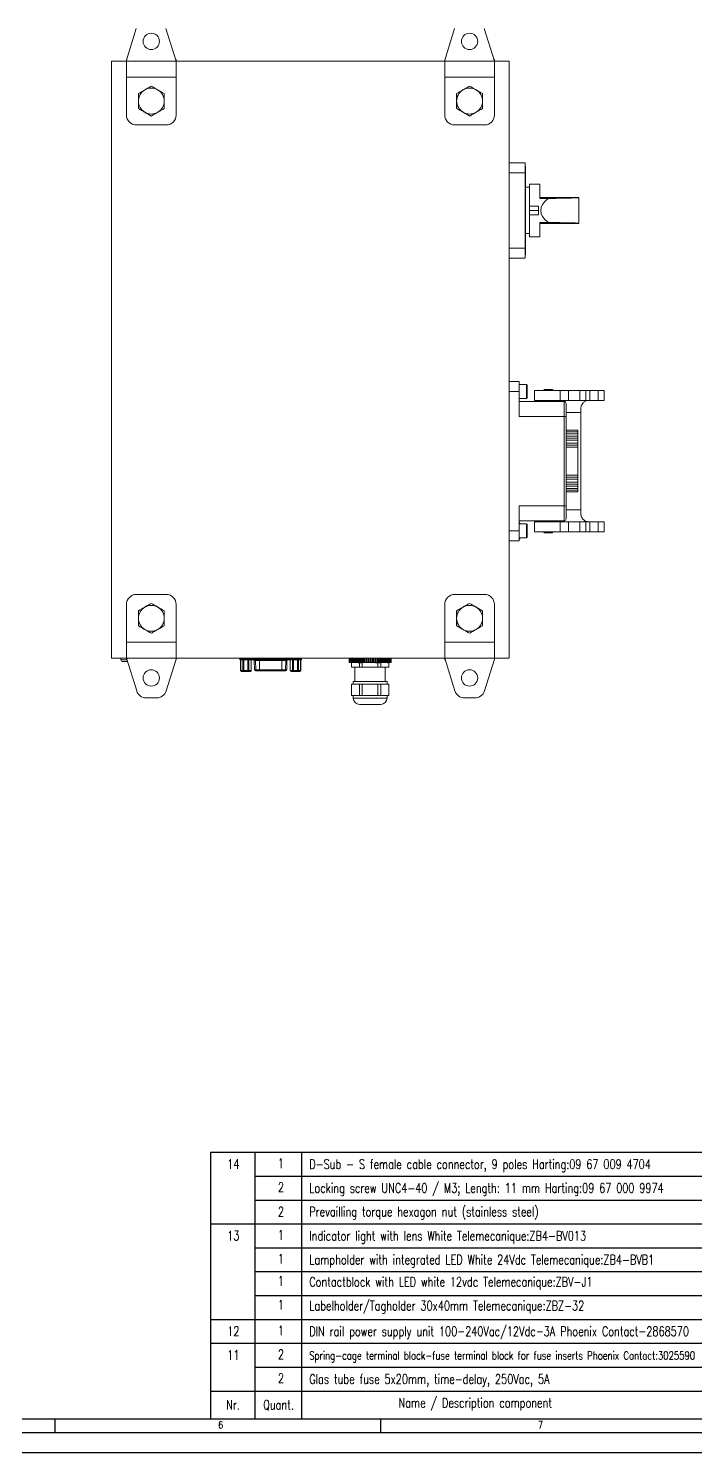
# Model space of a CAD drawing. Extents: x 4137 to 28680, y 2446 to 6814.
# Drawn here: x 6975 to 7310, y 3765 to 4481 of the extents above; entities that cross this region are included whole.
import ezdxf

# ---------------------------------------------------------------- set-up
doc = ezdxf.new("R2010")
doc.units = 0
doc.header["$LTSCALE"] = 0.5
doc.layers.get('0').update_dxf_attribs({"linetype": 'CONTINUOUS'})
doc.layers.add('DIM', color=5, linetype='CONTINUOUS')
doc.styles.get("Standard").update_dxf_attribs({"font": 'simplex.shx'})

msp = doc.modelspace()

# ---------------------------------------------------------------- linework, layer by layer
at = {"color": 7, "linetype": 'Continuous', "lineweight": 15}
for p, q in [((7029.13, 4480.78), (7024.15, 4464.84)), ((7049.15, 4464.29), (7044, 4480.78)), ((7189.13, 4480.78), (7184.15, 4464.84)), ((7209.15, 4464.29), (7204, 4480.78)), ((7016.65, 4164.29), (7016.65, 4464.29)), ((7016.65, 4464.29), (7024.15, 4464.29)), ((7024.15, 4465.12), (7024.24, 4465.12)), ((7024.15, 4464.84), (7024.15, 4465.12)), ((7024.15, 4464.84), (7024.15, 4464.29)), ((7049.15, 4464.29), (7024.15, 4464.29)), ((7024.15, 4456.29), (7024.15, 4464.29)), ((7048.89, 4465.12), (7049.15, 4465.12)), ((7049.15, 4464.29), (7049.15, 4465.12)), ((7049.15, 4464.29), (7184.15, 4464.29)), ((7049.15, 4456.29), (7049.15, 4464.29)), ((7184.15, 4465.12), (7184.24, 4465.12)), ((7184.15, 4464.84), (7184.15, 4465.12)), ((7184.15, 4464.84), (7184.15, 4464.29)), ((7209.15, 4464.29), (7184.15, 4464.29)), ((7184.15, 4456.29), (7184.15, 4464.29)), ((7208.89, 4465.12), (7209.15, 4465.12)), ((7209.15, 4464.29), (7209.15, 4465.12)), ((7209.15, 4464.29), (7216.65, 4464.29)), ((7209.15, 4456.29), (7209.15, 4464.29)), ((7216.65, 4464.29), (7216.65, 4164.29)), ((7049.15, 4456.29), (7024.15, 4456.29)), ((7024.15, 4437.29), (7024.15, 4456.29)), ((7049.15, 4437.29), (7049.15, 4456.29)), ((7209.15, 4456.29), (7184.15, 4456.29)), ((7184.15, 4437.29), (7184.15, 4456.29)), ((7209.15, 4437.29), (7209.15, 4456.29)), ((7044.15, 4432.29), (7029.15, 4432.29)), ((7204.15, 4432.29), (7189.15, 4432.29)), ((7224.65, 4413.29), (7216.65, 4413.29)), ((7224.65, 4413.29), (7224.65, 4408.29)), ((7224.75, 4411.59), (7224.65, 4411.59)), ((7224.75, 4408.09), (7224.75, 4411.59)), ((7216.65, 4408.29), (7224.65, 4408.29)), ((7224.65, 4408.29), (7224.65, 4370.29)), ((7224.75, 4408.09), (7224.75, 4370.49)), ((7232.05, 4402.59), (7226.85, 4402.59)), ((7226.85, 4402.59), (7226.85, 4391.53)), ((7232.05, 4395.26), (7232.05, 4402.59)), ((7226.85, 4400.94), (7224.75, 4400.94)), ((7251.65, 4395.76), (7232.05, 4395.76)), ((7251.65, 4395.61), (7251.65, 4395.76)), ((7251.65, 4395.61), (7251.65, 4382.97)), ((7226.85, 4391.53), (7226.85, 4389.29)), ((7226.85, 4391.53), (7231.35, 4391.53)), ((7226.85, 4389.29), (7226.85, 4387.05)), ((7226.85, 4389.29), (7231.35, 4389.29)), ((7231.35, 4391.53), (7231.35, 4389.29)), ((7231.35, 4389.29), (7231.35, 4387.05)), ((7232.05, 4395.26), (7236.19, 4395.26)), ((7231.35, 4387.05), (7226.85, 4387.05)), ((7226.85, 4387.05), (7226.85, 4375.99)), ((7232.05, 4383.32), (7236.19, 4383.32)), ((7232.05, 4375.99), (7232.05, 4383.32)), ((7232.05, 4382.82), (7251.65, 4382.82)), ((7251.65, 4382.97), (7251.65, 4382.82)), ((7224.75, 4377.64), (7226.85, 4377.64)), ((7226.85, 4375.99), (7232.05, 4375.99)), ((7224.65, 4370.29), (7216.65, 4370.29)), ((7224.65, 4370.29), (7224.65, 4365.29)), ((7224.65, 4366.99), (7224.75, 4366.99)), ((7224.75, 4366.99), (7224.75, 4370.49)), ((7216.65, 4365.29), (7224.65, 4365.29)), ((7216.65, 4303.29), (7221.65, 4303.29)), ((7221.65, 4298.29), (7221.65, 4303.29)), ((7216.65, 4298.29), (7221.65, 4298.29)), ((7225.25, 4301.79), (7221.65, 4301.79)), ((7221.65, 4285.79), (7221.65, 4298.29)), ((7225.65, 4301.39), (7225.65, 4295.19)), ((7229.25, 4298.8), (7229.25, 4293.79)), ((7233.75, 4298.79), (7234.25, 4299.29)), ((7238.25, 4299.29), (7234.25, 4299.29)), ((7238.76, 4298.79), (7238.25, 4299.3)), ((7242.19, 4293.79), (7242.19, 4298.79)), ((7246.38, 4298.79), (7242.19, 4298.79)), ((7246.38, 4293.79), (7246.38, 4298.79)), ((7252.05, 4298.79), (7246.38, 4298.79)), ((7252.05, 4293.79), (7252.05, 4298.79)), ((7255.05, 4293.79), (7255.05, 4298.79)), ((7257.05, 4293.79), (7257.05, 4298.79)), ((7261.25, 4298.79), (7257.05, 4298.79)), ((7261.25, 4293.79), (7261.25, 4298.79)), ((7264.25, 4293.79), (7264.25, 4298.79)), ((7221.65, 4294.79), (7225.25, 4294.79)), ((7244.15, 4293.29), (7221.65, 4293.29)), ((7233.75, 4293.79), (7233.75, 4293.29)), ((7238.75, 4293.29), (7238.75, 4293.84)), ((7246.38, 4293.79), (7242.19, 4293.79)), ((7244.15, 4285.79), (7244.15, 4293.29)), ((7252.05, 4293.79), (7246.38, 4293.79)), ((7252.63, 4289.79), (7252.63, 4287.79)), ((7261.25, 4293.79), (7257.05, 4293.79)), ((7244.15, 4285.79), (7221.65, 4285.79)), ((7244.15, 4240.79), (7244.15, 4285.79)), ((7245.15, 4285.79), (7244.15, 4285.79)), ((7245.15, 4240.79), (7245.15, 4285.79)), ((7252.63, 4238.79), (7252.63, 4287.79)), ((7245.15, 4278.79), (7251.04, 4278.79)), ((7245.15, 4274.79), (7251.04, 4274.79)), ((7251.04, 4277.97), (7251.04, 4278.79)), ((7251.04, 4278.79), (7251.04, 4278.79)), ((7251.04, 4278.79), (7251.05, 4277.82)), ((7251.04, 4275.79), (7251.04, 4276.98)), ((7251.04, 4274.79), (7251.04, 4274.79)), ((7251.04, 4272.29), (7251.04, 4273.79)), ((7251.05, 4274.86), (7251.05, 4266.29)), ((7251.04, 4271.29), (7245.15, 4271.29)), ((7251.04, 4270.32), (7245.15, 4270.32)), ((7251.04, 4271.29), (7251.04, 4271.29)), ((7251.05, 4256.26), (7251.04, 4270.32)), ((7251.05, 4265.29), (7251.05, 4265.29)), ((7251.05, 4264.29), (7251.05, 4262.29)), ((7251.05, 4261.29), (7251.05, 4261.29)), ((7251.05, 4260.29), (7251.05, 4251.72)), ((7245.15, 4256.26), (7251.05, 4256.26)), ((7245.15, 4255.29), (7251.05, 4255.29)), ((7251.05, 4255.29), (7251.05, 4255.29)), ((7251.05, 4252.79), (7251.05, 4254.29)), ((7251.05, 4251.79), (7245.15, 4251.79)), ((7245.15, 4247.79), (7251.05, 4247.79)), ((7251.05, 4251.79), (7251.05, 4251.79)), ((7251.05, 4249.6), (7251.05, 4250.79)), ((7251.05, 4248.77), (7251.05, 4247.79)), ((7251.05, 4247.79), (7251.05, 4248.62)), ((7251.05, 4247.79), (7251.05, 4247.79)), ((7221.65, 4240.79), (7244.15, 4240.79)), ((7221.65, 4240.79), (7221.65, 4228.29)), ((7244.15, 4240.79), (7245.15, 4240.79)), ((7244.15, 4233.29), (7244.15, 4240.79)), ((7252.63, 4236.79), (7252.63, 4238.79)), ((7221.65, 4233.29), (7244.15, 4233.29)), ((7221.86, 4232.35), (7221.65, 4232.35)), ((7221.85, 4232.29), (7221.65, 4232.29)), ((7225.25, 4231.79), (7221.65, 4231.79)), ((7221.85, 4231.79), (7221.85, 4232.29)), ((7225.65, 4231.39), (7225.65, 4225.19)), ((7229.25, 4232.8), (7229.25, 4227.79)), ((7233.75, 4232.79), (7233.75, 4233.29)), ((7238.75, 4232.74), (7238.75, 4233.29)), ((7242.19, 4232.79), (7242.19, 4227.79)), ((7242.19, 4232.79), (7246.38, 4232.79)), ((7246.38, 4232.79), (7246.38, 4227.79)), ((7246.38, 4232.79), (7252.05, 4232.79)), ((7252.05, 4232.79), (7252.05, 4227.79)), ((7255.05, 4232.79), (7255.05, 4227.79)), ((7257.05, 4232.79), (7257.05, 4227.79)), ((7257.05, 4232.79), (7261.25, 4232.79)), ((7261.25, 4232.79), (7261.25, 4227.79)), ((7264.25, 4232.79), (7264.25, 4227.79)), ((7216.65, 4228.29), (7221.65, 4228.29)), ((7221.65, 4228.29), (7221.65, 4223.29)), ((7221.65, 4224.79), (7225.25, 4224.79)), ((7221.65, 4224.29), (7221.85, 4224.29)), ((7221.85, 4224.29), (7221.85, 4224.79)), ((7233.75, 4227.79), (7234.25, 4227.29)), ((7238.25, 4227.29), (7238.76, 4227.8)), ((7242.19, 4227.79), (7246.38, 4227.79)), ((7246.38, 4227.79), (7252.05, 4227.79)), ((7257.05, 4227.79), (7261.25, 4227.79)), ((7221.65, 4223.29), (7216.65, 4223.29)), ((7029.15, 4196.29), (7044.15, 4196.29)), ((7189.15, 4196.29), (7204.15, 4196.29)), ((7024.15, 4191.29), (7024.15, 4172.29)), ((7049.15, 4191.29), (7049.15, 4172.29)), ((7184.15, 4191.29), (7184.15, 4172.29)), ((7209.15, 4191.29), (7209.15, 4172.29)), ((7024.15, 4172.29), (7049.15, 4172.29)), ((7024.15, 4172.29), (7024.15, 4164.29)), ((7049.15, 4172.29), (7049.15, 4164.29)), ((7184.15, 4172.29), (7209.15, 4172.29)), ((7184.15, 4172.29), (7184.15, 4164.29)), ((7209.15, 4172.29), (7209.15, 4164.29)), ((7024.15, 4164.29), (7016.65, 4164.29)), ((7021.4, 4164.29), (7021.4, 4163.49)), ((7024.15, 4164.29), (7049.15, 4164.29)), ((7024.15, 4164.29), (7029.3, 4147.8)), ((7024.15, 4164.29), (7024.15, 4163.46)), ((7024.41, 4163.46), (7024.15, 4163.46)), ((7044.17, 4147.8), (7049.15, 4163.74)), ((7049.15, 4163.46), (7049.06, 4163.46)), ((7184.15, 4164.29), (7049.15, 4164.29)), ((7049.15, 4163.74), (7049.15, 4164.29)), ((7049.15, 4163.74), (7049.15, 4163.46)), ((7081.15, 4163.89), (7081.15, 4164.29)), ((7081.15, 4163.89), (7082.15, 4163.89)), ((7081.15, 4163.39), (7081.15, 4163.79)), ((7082.15, 4163.79), (7081.15, 4163.79)), ((7082.15, 4163.39), (7081.15, 4163.39)), ((7081.55, 4163.39), (7081.55, 4157.84)), ((7081.61, 4163.39), (7081.61, 4158.09)), ((7082.15, 4164.29), (7082.15, 4163.89)), ((7082.15, 4163.89), (7111.15, 4163.89)), ((7082.15, 4163.39), (7082.15, 4163.79)), ((7111.15, 4163.79), (7082.15, 4163.79)), ((7111.15, 4163.39), (7082.15, 4163.39)), ((7082.65, 4163.89), (7082.65, 4163.79)), ((7082.67, 4158.09), (7082.67, 4163.39)), ((7083.11, 4163.39), (7083.11, 4158.09)), ((7085.23, 4158.09), (7085.23, 4163.39)), ((7085.65, 4163.79), (7085.65, 4163.89)), ((7085.66, 4163.39), (7085.66, 4158.09)), ((7086.87, 4163.39), (7086.87, 4158.09)), ((7088.43, 4163.1), (7088.55, 4158.38)), ((7088.45, 4163.1), (7089.08, 4163.1)), ((7088.45, 4163.1), (7088.57, 4158.38)), ((7089.08, 4163.1), (7091.05, 4163.1)), ((7089.08, 4163.1), (7089.2, 4158.38)), ((7089.22, 4163.89), (7089.22, 4163.79)), ((7091.05, 4163.39), (7091.05, 4163.1)), ((7091.05, 4163.1), (7102.26, 4163.1)), ((7091.05, 4163.1), (7091.05, 4158.38)), ((7102.26, 4163.39), (7102.26, 4163.1)), ((7102.26, 4163.1), (7104.22, 4163.1)), ((7102.26, 4163.1), (7102.26, 4158.38)), ((7104.08, 4163.79), (7104.08, 4163.89)), ((7104.22, 4163.1), (7104.1, 4158.38)), ((7104.22, 4163.1), (7104.85, 4163.1)), ((7104.85, 4163.1), (7104.73, 4158.38)), ((7104.75, 4158.38), (7104.87, 4163.1)), ((7106.43, 4163.39), (7106.43, 4158.09)), ((7107.64, 4158.09), (7107.64, 4163.39)), ((7107.65, 4163.89), (7107.65, 4163.79)), ((7108.07, 4163.39), (7108.07, 4158.09)), ((7110.19, 4158.09), (7110.19, 4163.39)), ((7110.63, 4163.39), (7110.63, 4158.09)), ((7110.65, 4163.79), (7110.65, 4163.89)), ((7111.15, 4163.89), (7111.15, 4164.29)), ((7111.15, 4163.89), (7112.15, 4163.89)), ((7111.15, 4163.39), (7111.15, 4163.79)), ((7112.15, 4163.79), (7111.15, 4163.79)), ((7112.15, 4163.39), (7111.15, 4163.39)), ((7111.69, 4158.09), (7111.69, 4163.39)), ((7111.75, 4157.84), (7111.75, 4163.39)), ((7112.15, 4163.89), (7112.15, 4164.29)), ((7112.15, 4163.39), (7112.15, 4163.79)), ((7136.13, 4164.29), (7136.13, 4162)), ((7136.13, 4162), (7136.14, 4162)), ((7136.14, 4164.29), (7136.14, 4162)), ((7136.14, 4162), (7136.22, 4162)), ((7136.22, 4162), (7136.22, 4164.29)), ((7136.22, 4162), (7136.26, 4162)), ((7136.26, 4164.29), (7136.26, 4162)), ((7136.26, 4162), (7136.4, 4162)), ((7136.4, 4162), (7136.4, 4164.29)), ((7136.4, 4162), (7136.5, 4162)), ((7136.5, 4164.29), (7136.5, 4162)), ((7136.5, 4162), (7136.7, 4162)), ((7136.7, 4162), (7136.7, 4164.29)), ((7136.7, 4162), (7136.85, 4162)), ((7136.85, 4164.29), (7136.85, 4162)), ((7136.85, 4162), (7137.11, 4162)), ((7137.11, 4162), (7137.11, 4164.29)), ((7137.11, 4162), (7137.3, 4162)), ((7137.94, 4162), (7137.27, 4161.83)), ((7137.27, 4161.83), (7137.27, 4159.79)), ((7137.27, 4161.83), (7137.31, 4161.83)), ((7137.31, 4159.79), (7137.27, 4159.79)), ((7137.3, 4164.29), (7137.3, 4162)), ((7137.3, 4162), (7137.63, 4162)), ((7137.31, 4161.83), (7138.34, 4162)), ((7137.31, 4159.79), (7137.31, 4161.83)), ((7141.27, 4159.79), (7137.31, 4159.79)), ((7137.63, 4162), (7137.63, 4164.29)), ((7137.63, 4162), (7137.85, 4162)), ((7137.85, 4164.29), (7137.85, 4162)), ((7137.86, 4164.29), (7137.86, 4162)), ((7137.86, 4162), (7138.24, 4162)), ((7138.24, 4162), (7138.24, 4164.29)), ((7138.24, 4162), (7138.45, 4162)), ((7138.45, 4164.29), (7138.45, 4162)), ((7138.51, 4164.29), (7138.51, 4162)), ((7138.51, 4162), (7138.94, 4162)), ((7138.94, 4162), (7138.94, 4164.29)), ((7138.94, 4162), (7139.13, 4162)), ((7138.99, 4159.79), (7138.99, 4152.55)), ((7139.13, 4164.29), (7139.13, 4162)), ((7139.13, 4162), (7139.25, 4162)), ((7139.25, 4164.29), (7139.25, 4162)), ((7139.25, 4162), (7139.73, 4162)), ((7139.73, 4162), (7139.73, 4164.29)), ((7139.73, 4162), (7139.9, 4162)), ((7139.9, 4164.29), (7139.9, 4162)), ((7139.9, 4162), (7140.08, 4162)), ((7140.08, 4164.29), (7140.08, 4162)), ((7140.08, 4162), (7140.6, 4162)), ((7140.6, 4162), (7140.6, 4164.29)), ((7140.6, 4162), (7140.75, 4162)), ((7140.75, 4164.29), (7140.75, 4162)), ((7140.75, 4162), (7140.97, 4162)), ((7140.97, 4164.29), (7140.97, 4162)), ((7140.97, 4162), (7141.53, 4162)), ((7141.27, 4161.83), (7142.69, 4161.83)), ((7141.27, 4159.79), (7141.27, 4161.83)), ((7142.69, 4159.79), (7141.27, 4159.79)), ((7141.53, 4162), (7141.53, 4164.29)), ((7141.53, 4162), (7141.65, 4162)), ((7141.65, 4164.29), (7141.65, 4162)), ((7141.65, 4162), (7142.04, 4162)), ((7141.93, 4164.29), (7141.93, 4162)), ((7141.93, 4162), (7142.52, 4162)), ((7142.52, 4162), (7142.52, 4164.29)), ((7142.52, 4162), (7142.62, 4162)), ((7142.62, 4164.29), (7142.62, 4162)), ((7142.62, 4162), (7143.02, 4162)), ((7142.69, 4161.83), (7144.76, 4162)), ((7142.69, 4159.79), (7142.69, 4161.83)), ((7150.61, 4159.79), (7142.69, 4159.79)), ((7142.94, 4164.29), (7142.94, 4162)), ((7142.94, 4162), (7143.55, 4162)), ((7143.55, 4162), (7143.55, 4164.29)), ((7143.55, 4162), (7143.62, 4162)), ((7143.62, 4164.29), (7143.62, 4162)), ((7143.62, 4162), (7144.04, 4162)), ((7143.99, 4164.29), (7143.99, 4162)), ((7143.99, 4162), (7144.61, 4162)), ((7144.61, 4162), (7144.61, 4164.29)), ((7144.61, 4162), (7144.66, 4162)), ((7144.66, 4164.29), (7144.66, 4162)), ((7144.66, 4162), (7145.09, 4162)), ((7145.07, 4164.29), (7145.07, 4162)), ((7145.07, 4162), (7145.7, 4162)), ((7145.7, 4162), (7145.7, 4164.29)), ((7145.7, 4162), (7145.73, 4162)), ((7145.73, 4164.29), (7145.73, 4162)), ((7145.73, 4162), (7146.16, 4162)), ((7146.16, 4164.29), (7146.16, 4162)), ((7146.16, 4162), (7146.16, 4164.29)), ((7146.16, 4162), (7146.8, 4162)), ((7146.16, 4162), (7146.16, 4162)), ((7146.8, 4162), (7146.8, 4164.29)), ((7146.8, 4162), (7147.23, 4162)), ((7147.23, 4162), (7147.23, 4164.29)), ((7147.27, 4162), (7147.23, 4162)), ((7147.27, 4164.29), (7147.27, 4162)), ((7147.27, 4162), (7147.9, 4162)), ((7147.87, 4162), (7148.3, 4162)), ((7147.9, 4162), (7147.9, 4164.29)), ((7148.3, 4162), (7148.3, 4164.29)), ((7148.36, 4162), (7148.3, 4162)), ((7148.36, 4164.29), (7148.36, 4162)), ((7148.36, 4162), (7148.98, 4162)), ((7148.93, 4162), (7149.35, 4162)), ((7148.98, 4162), (7148.98, 4164.29)), ((7149.35, 4162), (7149.35, 4164.29)), ((7149.44, 4162), (7149.35, 4162)), ((7149.44, 4164.29), (7149.44, 4162)), ((7149.44, 4162), (7150.04, 4162)), ((7149.96, 4162), (7150.37, 4162)), ((7150.04, 4162), (7150.04, 4164.29)), ((7150.37, 4162), (7150.37, 4164.29)), ((7150.48, 4162), (7150.37, 4162)), ((7150.48, 4164.29), (7150.48, 4162)), ((7150.48, 4162), (7151.06, 4162)), ((7150.61, 4159.79), (7150.61, 4161.83)), ((7150.61, 4161.83), (7152.03, 4161.83)), ((7152.03, 4159.79), (7150.61, 4159.79)), ((7150.95, 4162), (7151.34, 4162)), ((7151.06, 4162), (7151.06, 4164.29)), ((7151.34, 4162), (7151.34, 4164.29)), ((7151.49, 4162), (7151.34, 4162)), ((7151.49, 4164.29), (7151.49, 4162)), ((7151.49, 4162), (7152.04, 4162)), ((7151.9, 4162), (7152.27, 4162)), ((7152.03, 4161.83), (7153.07, 4162)), ((7152.03, 4159.79), (7152.03, 4161.83)), ((7155.99, 4159.79), (7152.03, 4159.79)), ((7152.04, 4162), (7152.04, 4164.29)), ((7152.27, 4162), (7152.27, 4164.29)), ((7152.44, 4162), (7152.27, 4162)), ((7152.44, 4164.29), (7152.44, 4162)), ((7152.44, 4162), (7152.95, 4162)), ((7152.95, 4162), (7152.95, 4164.29)), ((7152.95, 4162), (7153.14, 4162)), ((7153.14, 4162), (7153.14, 4164.29)), ((7153.33, 4162), (7153.14, 4162)), ((7153.33, 4164.29), (7153.33, 4162)), ((7153.33, 4162), (7153.79, 4162)), ((7153.79, 4162), (7153.79, 4164.29)), ((7153.79, 4162), (7153.93, 4162)), ((7153.93, 4162), (7153.93, 4164.29)), ((7154.14, 4162), (7153.93, 4162)), ((7154.14, 4164.29), (7154.14, 4162)), ((7154.14, 4162), (7154.56, 4162)), ((7154.31, 4152.55), (7154.31, 4159.79)), ((7154.56, 4162), (7154.56, 4164.29)), ((7154.65, 4162), (7154.65, 4164.29)), ((7154.87, 4162), (7154.65, 4162)), ((7154.87, 4164.29), (7154.87, 4162)), ((7154.87, 4162), (7155.24, 4162)), ((7155.24, 4162), (7155.24, 4164.29)), ((7155.27, 4162), (7155.27, 4164.29)), ((7155.51, 4162), (7155.27, 4162)), ((7156.03, 4161.83), (7155.36, 4162)), ((7155.51, 4164.29), (7155.51, 4162)), ((7155.51, 4162), (7155.83, 4162)), ((7155.83, 4162), (7155.83, 4164.29)), ((7156.06, 4162), (7155.83, 4162)), ((7155.99, 4159.79), (7155.99, 4161.83)), ((7155.99, 4161.83), (7156.03, 4161.83)), ((7156.03, 4159.79), (7155.99, 4159.79)), ((7156.03, 4159.79), (7156.03, 4161.83)), ((7156.06, 4164.29), (7156.06, 4162)), ((7156.06, 4162), (7156.31, 4162)), ((7156.31, 4162), (7156.31, 4164.29)), ((7156.5, 4162), (7156.31, 4162)), ((7156.5, 4164.29), (7156.5, 4162)), ((7156.5, 4162), (7156.69, 4162)), ((7156.69, 4162), (7156.69, 4164.29)), ((7156.84, 4162), (7156.69, 4162)), ((7156.84, 4164.29), (7156.84, 4162)), ((7156.84, 4162), (7156.96, 4162)), ((7156.96, 4162), (7156.96, 4164.29)), ((7157.06, 4162), (7156.96, 4162)), ((7157.06, 4164.29), (7157.06, 4162)), ((7157.06, 4162), (7157.12, 4162)), ((7157.12, 4162), (7157.12, 4164.29)), ((7157.17, 4162), (7157.12, 4162)), ((7157.17, 4164.29), (7157.17, 4162)), ((7184.15, 4164.29), (7209.15, 4164.29)), ((7184.15, 4164.29), (7189.3, 4147.8)), ((7184.15, 4164.29), (7184.15, 4163.46)), ((7184.41, 4163.46), (7184.15, 4163.46)), ((7204.17, 4147.8), (7209.15, 4163.74)), ((7209.15, 4163.46), (7209.06, 4163.46)), ((7216.65, 4164.29), (7209.15, 4164.29)), ((7209.15, 4163.74), (7209.15, 4164.29)), ((7209.15, 4163.74), (7209.15, 4163.46)), ((7082.67, 4158.09), (7081.61, 4158.09)), ((7082.05, 4157.59), (7083.11, 4157.59)), ((7085.23, 4158.09), (7083.11, 4158.09)), ((7083.11, 4157.59), (7085.23, 4157.59)), ((7085.23, 4157.59), (7086.29, 4157.59)), ((7086.87, 4158.09), (7085.66, 4158.09)), ((7088.57, 4158.38), (7089.2, 4158.38)), ((7089.07, 4157.89), (7089.69, 4157.89)), ((7089.2, 4158.38), (7091.05, 4158.38)), ((7089.69, 4157.89), (7090.14, 4157.89)), ((7090.14, 4157.89), (7091.05, 4157.89)), ((7091.05, 4158.38), (7102.26, 4158.38)), ((7091.05, 4158.38), (7091.05, 4157.89)), ((7091.05, 4157.89), (7102.26, 4157.89)), ((7102.26, 4158.38), (7104.1, 4158.38)), ((7102.26, 4158.38), (7102.26, 4157.89)), ((7102.26, 4157.89), (7103.16, 4157.89)), ((7103.16, 4157.89), (7103.61, 4157.89)), ((7103.61, 4157.89), (7104.23, 4157.89)), ((7104.1, 4158.38), (7104.73, 4158.38)), ((7107.64, 4158.09), (7106.43, 4158.09)), ((7107.01, 4157.59), (7108.07, 4157.59)), ((7110.19, 4158.09), (7108.07, 4158.09)), ((7108.07, 4157.59), (7110.19, 4157.59)), ((7110.19, 4158.09), (7110.44, 4157.84)), ((7110.19, 4157.59), (7111.25, 4157.59)), ((7111.69, 4158.09), (7110.63, 4158.09)), ((7138.15, 4152.55), (7138.15, 4151.24)), ((7138.15, 4152.55), (7139.29, 4152.55)), ((7139.29, 4152.55), (7155.15, 4152.55)), ((7155.15, 4151.24), (7155.15, 4152.55)), ((7137.27, 4151.24), (7137.27, 4145.46)), ((7137.31, 4151.24), (7137.27, 4151.24)), ((7137.27, 4145.46), (7137.31, 4145.46)), ((7137.31, 4145.46), (7137.31, 4151.24)), ((7139.29, 4151.24), (7137.31, 4151.24)), ((7137.31, 4145.46), (7139.29, 4145.46)), ((7138.15, 4145.46), (7138.15, 4144.15)), ((7141.27, 4151.24), (7139.29, 4151.24)), ((7139.29, 4145.46), (7141.27, 4145.46)), ((7141.27, 4145.46), (7141.27, 4151.24)), ((7142.69, 4151.24), (7141.27, 4151.24)), ((7141.27, 4145.46), (7142.69, 4145.46)), ((7142.69, 4145.46), (7142.69, 4151.24)), ((7146.65, 4151.24), (7142.69, 4151.24)), ((7142.69, 4145.46), (7146.65, 4145.46)), ((7150.61, 4151.24), (7146.65, 4151.24)), ((7146.65, 4145.46), (7150.61, 4145.46)), ((7150.61, 4145.46), (7150.61, 4151.24)), ((7152.03, 4151.24), (7150.61, 4151.24)), ((7150.61, 4145.46), (7152.03, 4145.46)), ((7152.03, 4145.46), (7152.03, 4151.24)), ((7154.01, 4151.24), (7152.03, 4151.24)), ((7152.03, 4145.46), (7154.01, 4145.46)), ((7155.99, 4151.24), (7154.01, 4151.24)), ((7154.01, 4145.46), (7155.99, 4145.46)), ((7155.15, 4144.15), (7155.15, 4145.46)), ((7155.99, 4145.46), (7155.99, 4151.24)), ((7156.03, 4151.24), (7155.99, 4151.24)), ((7155.99, 4145.46), (7156.03, 4145.46)), ((7156.03, 4145.46), (7156.03, 4151.24)), ((7034.08, 4144.29), (7039.39, 4144.29)), ((7141.3, 4141), (7142.01, 4141)), ((7142.01, 4141), (7152.01, 4141)), ((7194.08, 4144.29), (7199.39, 4144.29))]:
    msp.add_line(p, q, dxfattribs=at)
at = {"color": 8, "linetype": 'Continuous', "lineweight": 15}
for p, q in [((7224.65, 4408.09), (7224.75, 4408.09)), ((7224.75, 4370.49), (7224.65, 4370.49)), ((7225.25, 4294.79), (7225.25, 4301.79)), ((7252.63, 4287.79), (7245.15, 4287.79)), ((7245.15, 4277.97), (7251.04, 4277.97)), ((7245.15, 4276.98), (7251.04, 4276.98)), ((7245.15, 4275.79), (7251.04, 4275.79)), ((7251.04, 4273.79), (7245.15, 4273.79)), ((7251.04, 4272.29), (7245.15, 4272.29)), ((7245.15, 4254.29), (7251.05, 4254.29)), ((7245.15, 4252.79), (7251.05, 4252.79)), ((7251.05, 4250.79), (7245.15, 4250.79)), ((7251.05, 4249.6), (7245.15, 4249.6)), ((7251.05, 4248.62), (7245.15, 4248.62)), ((7252.63, 4238.79), (7245.15, 4238.79)), ((7225.25, 4224.79), (7225.25, 4231.79)), ((7021.4, 4163.49), (7024.15, 4163.49)), ((7088.43, 4163.1), (7088.45, 4163.1)), ((7089.24, 4163.79), (7089.24, 4163.89)), ((7089.86, 4163.79), (7089.86, 4163.89)), ((7091.05, 4163.89), (7091.05, 4163.79)), ((7102.26, 4163.79), (7102.26, 4163.89)), ((7103.44, 4163.79), (7103.44, 4163.89)), ((7104.06, 4163.79), (7104.06, 4163.89)), ((7104.85, 4163.1), (7104.87, 4163.1)), ((7088.55, 4158.38), (7088.57, 4158.38)), ((7104.73, 4158.38), (7104.75, 4158.38)), ((7138.15, 4144.15), (7139.29, 4144.15)), ((7139.29, 4144.15), (7155.15, 4144.15))]:
    msp.add_line(p, q, dxfattribs=at)
at = {"color": 7, "linetype": 'Continuous'}
for p, q in [((6169.15, 3781.93), (7436.75, 3781.93)), ((6162.15, 3774.93), (7814.15, 3774.93)), ((6142.15, 3764.93), (7824.15, 3764.93))]:
    msp.add_line(p, q, dxfattribs=at)
at = {"color": 7, "linetype": 'Continuous', "lineweight": 15, "flags": 128}
for points in [[(7251.04, 4277.97), (7251.04, 4277.92), (7251.04, 4277.85), (7251.04, 4277.75), (7251.04, 4277.63), (7251.04, 4277.48), (7251.04, 4277.33), (7251.04, 4277.16), (7251.04, 4276.98)], [(7251.04, 4274.79), (7251.04, 4274.81), (7251.04, 4274.87), (7251.04, 4274.96), (7251.04, 4275.09), (7251.04, 4275.24), (7251.04, 4275.41), (7251.04, 4275.6), (7251.04, 4275.79)], [(7251.04, 4273.79), (7251.04, 4273.99), (7251.04, 4274.18), (7251.04, 4274.35), (7251.04, 4274.5), (7251.04, 4274.62), (7251.04, 4274.72), (7251.04, 4274.77), (7251.04, 4274.79)], [(7251.05, 4277.82), (7251.05, 4277.68), (7251.05, 4277.46), (7251.05, 4277.16), (7251.05, 4276.79), (7251.05, 4276.36), (7251.05, 4275.89), (7251.05, 4275.39), (7251.05, 4274.86)], [(7251.04, 4271.29), (7251.04, 4271.31), (7251.04, 4271.37), (7251.04, 4271.46), (7251.04, 4271.59), (7251.04, 4271.74), (7251.04, 4271.91), (7251.04, 4272.1), (7251.04, 4272.29)], [(7251.04, 4269.99), (7251.04, 4270.53), (7251.04, 4270.98), (7251.04, 4271.29), (7251.04, 4271.39), (7251.04, 4271.29), (7251.04, 4270.98), (7251.04, 4270.53), (7251.04, 4269.99), (7251.04, 4269.46), (7251.04, 4269), (7251.04, 4268.7), (7251.04, 4268.59), (7251.04, 4268.7), (7251.04, 4269), (7251.04, 4269.46), (7251.04, 4269.99)], [(7251.04, 4271.29), (7251.04, 4271.27), (7251.04, 4271.22), (7251.04, 4271.13), (7251.04, 4271.01), (7251.04, 4270.86), (7251.04, 4270.7), (7251.04, 4270.51), (7251.04, 4270.32)], [(7251.05, 4269.99), (7251.05, 4270.53), (7251.05, 4270.98), (7251.05, 4271.29), (7251.05, 4271.39), (7251.05, 4271.29), (7251.05, 4270.98), (7251.05, 4270.53), (7251.05, 4269.99), (7251.05, 4269.46), (7251.05, 4269), (7251.05, 4268.7), (7251.05, 4268.59), (7251.05, 4268.7), (7251.05, 4269), (7251.05, 4269.46), (7251.05, 4269.99)], [(7251.05, 4265.29), (7251.05, 4265.31), (7251.05, 4265.37), (7251.05, 4265.46), (7251.05, 4265.59), (7251.05, 4265.74), (7251.05, 4265.91), (7251.05, 4266.1), (7251.05, 4266.29)], [(7251.05, 4264.29), (7251.05, 4264.49), (7251.05, 4264.68), (7251.05, 4264.85), (7251.05, 4265), (7251.05, 4265.12), (7251.05, 4265.22), (7251.05, 4265.27), (7251.05, 4265.29)], [(7251.05, 4263.29), (7251.05, 4263.83), (7251.05, 4264.28), (7251.05, 4264.59), (7251.05, 4264.69), (7251.05, 4264.59), (7251.05, 4264.28), (7251.05, 4263.83), (7251.05, 4263.29), (7251.05, 4262.76), (7251.05, 4262.3), (7251.05, 4262), (7251.05, 4261.89), (7251.05, 4262), (7251.05, 4262.3), (7251.05, 4262.76), (7251.05, 4263.29)], [(7251.05, 4263.29), (7251.05, 4263.83), (7251.05, 4264.28), (7251.05, 4264.59), (7251.05, 4264.69), (7251.05, 4264.59), (7251.05, 4264.28), (7251.05, 4263.83), (7251.05, 4263.29), (7251.05, 4262.76), (7251.05, 4262.3), (7251.05, 4262), (7251.05, 4261.89), (7251.05, 4262), (7251.05, 4262.3), (7251.05, 4262.76), (7251.05, 4263.29)], [(7251.05, 4261.29), (7251.05, 4261.31), (7251.05, 4261.37), (7251.05, 4261.46), (7251.05, 4261.59), (7251.05, 4261.74), (7251.05, 4261.91), (7251.05, 4262.1), (7251.05, 4262.29)], [(7251.05, 4260.29), (7251.05, 4260.49), (7251.05, 4260.68), (7251.05, 4260.85), (7251.05, 4261), (7251.05, 4261.12), (7251.05, 4261.22), (7251.05, 4261.27), (7251.05, 4261.29)], [(7251.05, 4256.59), (7251.05, 4257.13), (7251.05, 4257.58), (7251.05, 4257.89), (7251.05, 4257.99), (7251.05, 4257.89), (7251.05, 4257.58), (7251.05, 4257.13), (7251.05, 4256.59), (7251.05, 4256.06), (7251.05, 4255.6), (7251.05, 4255.3), (7251.05, 4255.19), (7251.05, 4255.3), (7251.05, 4255.6), (7251.05, 4256.06), (7251.05, 4256.59)], [(7251.05, 4256.59), (7251.05, 4257.13), (7251.05, 4257.58), (7251.05, 4257.89), (7251.05, 4257.99), (7251.05, 4257.89), (7251.05, 4257.58), (7251.05, 4257.13), (7251.05, 4256.59), (7251.05, 4256.06), (7251.05, 4255.6), (7251.05, 4255.3), (7251.05, 4255.19), (7251.05, 4255.3), (7251.05, 4255.6), (7251.05, 4256.06), (7251.05, 4256.59)], [(7251.05, 4256.26), (7251.05, 4256.07), (7251.05, 4255.89), (7251.05, 4255.72), (7251.05, 4255.57), (7251.05, 4255.45), (7251.05, 4255.37), (7251.05, 4255.31), (7251.05, 4255.29)], [(7251.05, 4254.29), (7251.05, 4254.49), (7251.05, 4254.68), (7251.05, 4254.85), (7251.05, 4255), (7251.05, 4255.12), (7251.05, 4255.22), (7251.05, 4255.27), (7251.05, 4255.29)], [(7251.05, 4251.79), (7251.05, 4251.81), (7251.05, 4251.87), (7251.05, 4251.96), (7251.05, 4252.09), (7251.05, 4252.24), (7251.05, 4252.41), (7251.05, 4252.6), (7251.05, 4252.79)], [(7251.05, 4250.79), (7251.05, 4250.99), (7251.05, 4251.18), (7251.05, 4251.35), (7251.05, 4251.5), (7251.05, 4251.62), (7251.05, 4251.72), (7251.05, 4251.77), (7251.05, 4251.79)], [(7251.05, 4251.72), (7251.05, 4251.2), (7251.05, 4250.69), (7251.05, 4250.22), (7251.05, 4249.79), (7251.05, 4249.42), (7251.05, 4249.12), (7251.05, 4248.9), (7251.05, 4248.77)], [(7251.05, 4249.6), (7251.05, 4249.43), (7251.05, 4249.26), (7251.05, 4249.1), (7251.05, 4248.96), (7251.05, 4248.84), (7251.05, 4248.74), (7251.05, 4248.66), (7251.05, 4248.62)], [(7082.86, 4157.84), (7082.94, 4157.92), (7083.02, 4158), (7083.11, 4158.09)], [(7085.23, 4158.09), (7085.32, 4158), (7085.4, 4157.92), (7085.48, 4157.84)], [(7107.82, 4157.84), (7107.9, 4157.92), (7107.98, 4158), (7108.07, 4158.09)]]:
    msp.add_lwpolyline(points, dxfattribs=at)
at = {"color": 7, "linetype": 'Continuous', "lineweight": 15}
for centre in [(7036.65, 4474.29), (7196.65, 4474.29), (7036.65, 4154.29), (7196.65, 4154.29)]:
    msp.add_circle(centre, 4.1, dxfattribs=at)
for centre, radius, start, end in [((7036.65, 4444.29), 6.5, 120, 180), ((7036.65, 4444.29), 6.5, 60, 120), ((7036.65, 4444.29), 6.5, 0, 60), ((7196.65, 4444.29), 6.5, 120, 180), ((7196.65, 4444.29), 6.5, 60, 120), ((7196.65, 4444.29), 6.5, 0, 60), ((7036.65, 4444.29), 6.5, 180, 240), ((7036.65, 4444.29), 6.5, 240, 300), ((7036.65, 4444.29), 6.5, 300, 0), ((7196.65, 4444.29), 6.5, 180, 240), ((7196.65, 4444.29), 6.5, 240, 300), ((7196.65, 4444.29), 6.5, 300, 0), ((7029.15, 4437.29), 5, 180, 270), ((7044.15, 4437.29), 5, 270, 360), ((7189.15, 4437.29), 5, 180, 270), ((7204.15, 4437.29), 5, 270, 360), ((7225.25, 4301.39), 0.4, 0, 90), ((7225.25, 4295.19), 0.4, 270, 0), ((7244.15, 4292.29), 1, 0, 90), ((7225.25, 4231.39), 0.4, 0, 90), ((7244.15, 4234.29), 1, 270, 360), ((7225.25, 4225.19), 0.4, 270, 0), ((7029.15, 4191.29), 5, 90, 180), ((7044.15, 4191.29), 5, 0, 90), ((7189.15, 4191.29), 5, 90, 180), ((7204.15, 4191.29), 5, 0, 90), ((7036.65, 4184.29), 6.5, 120, 180), ((7036.65, 4184.29), 6.5, 60, 120), ((7036.65, 4184.29), 6.5, 0, 60), ((7196.65, 4184.29), 6.5, 120, 180), ((7196.65, 4184.29), 6.5, 60, 120), ((7196.65, 4184.29), 6.5, 0, 60), ((7036.65, 4184.29), 6.5, 180, 240), ((7036.65, 4184.29), 6.5, 300, 0), ((7196.65, 4184.29), 6.5, 180, 240), ((7196.65, 4184.29), 6.5, 300, 0), ((7036.65, 4184.29), 6.5, 240, 300), ((7196.65, 4184.29), 6.5, 240, 300), ((7022.4, 4163.49), 1, 180, 270), ((7088.13, 4163.09), 0.3, 1.5, 90), ((7088.15, 4163.09), 0.298, 1.145, 89.66415), ((7088.78, 4163.09), 0.298, 1.14479, 89.66436), ((7104.52, 4163.09), 0.298, 90.33556, 178.85529), ((7105.15, 4163.09), 0.298, 90.33546, 178.85539), ((7105.17, 4163.09), 0.3, 90, 178.5), ((7089.05, 4158.39), 0.5, 181.5, 270), ((7089.07, 4158.39), 0.497, 181.14467, 269.66458), ((7089.7, 4158.39), 0.497, 181.14479, 269.66446), ((7103.6, 4158.39), 0.497, 270.33541, 358.85544), ((7104.23, 4158.39), 0.497, 270.33548, 358.85538), ((7104.25, 4158.39), 0.5, 270, 358.5), ((7034.08, 4149.29), 5, 197.354, 270), ((7039.39, 4149.29), 5, 270, 342.646), ((7194.08, 4149.29), 5, 197.354, 270), ((7199.39, 4149.29), 5, 270, 342.646), ((7141.3, 4144.15), 3.15, 180, 270), ((7152.01, 4144.15), 3.15, 270, 0)]:
    msp.add_arc(centre, radius, start, end, dxfattribs=at)
for centre, major_axis, ratio, start_param, end_param in [((7270.26, 4228.2), (439.96, 0), 0.380863, 1.613115, 1.648313), ((7267.4, 4389.29), (34.92, 0), 0.380863, 2.676441, 3.606744), ((7270.26, 4550.39), (439.96, 0), 0.380863, 4.634873, 4.67007), ((7082.05, 4158.09), (0.433, 0.433), 0.57735, 2.094395, 2.617994), ((7082.05, 4158.09), (0.577, 0), 0.866025, 3.665191, 4.712389), ((7083.11, 4158.09), (0.433, -0.433), 0.57735, 4.18879, 4.712389), ((7083.11, 4158.09), (0, 0.5), 0.57735, 2.094395, 3.141593), ((7085.23, 4158.09), (0, 0.5), 0.57735, 3.141593, 4.18879), ((7085.23, 4158.09), (0.433, 0.433), 0.57735, 4.712389, 5.235988), ((7086.29, 4158.09), (-0.577, 0), 0.866025, 1.570796, 3.141593), ((7107.01, 4158.09), (0.577, 0), 0.866025, 3.141593, 4.712389), ((7108.07, 4158.09), (0.433, -0.433), 0.57735, 4.18879, 4.712389), ((7108.07, 4158.09), (0, 0.5), 0.57735, 2.094395, 3.141593), ((7110.19, 4158.09), (0, 0.5), 0.57735, 3.141593, 4.18879), ((7110.19, 4158.09), (0.433, 0.433), 0.57735, 4.712389, 5.235988), ((7111.25, 4158.09), (-0.577, 0), 0.866025, 1.570796, 2.617994), ((7111.25, 4158.09), (-0.433, 0.433), 0.57735, 3.665191, 4.18879)]:
    msp.add_ellipse(centre, major_axis=major_axis, ratio=ratio, start_param=start_param, end_param=end_param, dxfattribs=at)
for points, knots in [([(7033.4, 4449.92), (7033.32, 4449.88), (7032.23, 4449.24), (7031.15, 4448.62), (7030.15, 4448.04)], [0, 0, 0, 0, 0.070213, 1, 1, 1, 1]), ([(7030.15, 4448.04), (7030.15, 4447.11), (7030.15, 4445.87), (7030.15, 4444.6), (7030.15, 4444.29)], [0, 0, 0, 0, 0.758147, 1, 1, 1, 1]), ([(7036.65, 4451.8), (7036.12, 4451.49), (7035.06, 4450.88), (7033.96, 4450.24), (7033.4, 4449.92)], [0, 0, 0, 0, 0.495459, 1, 1, 1, 1]), ([(7039.9, 4449.92), (7039.82, 4449.96), (7038.73, 4450.6), (7037.65, 4451.22), (7036.65, 4451.8)], [0, 0, 0, 0, 0.0702153, 1, 1, 1, 1]), ([(7043.15, 4448.04), (7042.62, 4448.35), (7041.56, 4448.96), (7040.46, 4449.6), (7039.9, 4449.92)], [0, 0, 0, 0, 0.495459, 1, 1, 1, 1]), ([(7043.15, 4444.29), (7043.15, 4444.6), (7043.15, 4445.87), (7043.15, 4447.11), (7043.15, 4448.04)], [0, 0, 0, 0, 0.241853, 1, 1, 1, 1]), ([(7193.4, 4449.92), (7193.32, 4449.88), (7192.23, 4449.24), (7191.15, 4448.62), (7190.15, 4448.04)], [0, 0, 0, 0, 0.0702133, 1, 1, 1, 1]), ([(7190.15, 4448.04), (7190.15, 4447.11), (7190.15, 4445.87), (7190.15, 4444.6), (7190.15, 4444.29)], [0, 0, 0, 0, 0.758147, 1, 1, 1, 1]), ([(7196.65, 4451.8), (7196.12, 4451.49), (7195.06, 4450.88), (7193.96, 4450.24), (7193.4, 4449.92)], [0, 0, 0, 0, 0.4954582, 1, 1, 1, 1]), ([(7199.9, 4449.92), (7199.82, 4449.96), (7198.73, 4450.6), (7197.65, 4451.22), (7196.65, 4451.8)], [0, 0, 0, 0, 0.070217, 1, 1, 1, 1]), ([(7203.15, 4448.04), (7202.62, 4448.35), (7201.56, 4448.96), (7200.46, 4449.6), (7199.9, 4449.92)], [0, 0, 0, 0, 0.49546, 1, 1, 1, 1]), ([(7203.15, 4444.29), (7203.15, 4444.6), (7203.15, 4445.87), (7203.15, 4447.11), (7203.15, 4448.04)], [0, 0, 0, 0, 0.241853, 1, 1, 1, 1]), ([(7030.15, 4444.29), (7030.15, 4443.3), (7030.15, 4442.03), (7030.15, 4440.81), (7030.15, 4440.54)], [0, 0, 0, 0, 0.776286, 1, 1, 1, 1]), ([(7030.15, 4440.54), (7030.68, 4440.23), (7031.74, 4439.62), (7032.84, 4438.98), (7033.4, 4438.66)], [0, 0, 0, 0, 0.49546, 1, 1, 1, 1]), ([(7033.4, 4438.66), (7033.48, 4438.62), (7034.57, 4437.98), (7035.65, 4437.36), (7036.65, 4436.78)], [0, 0, 0, 0, 0.070217, 1, 1, 1, 1]), ([(7036.65, 4436.78), (7037.18, 4437.09), (7038.24, 4437.7), (7039.34, 4438.34), (7039.9, 4438.66)], [0, 0, 0, 0, 0.4954582, 1, 1, 1, 1]), ([(7039.9, 4438.66), (7039.98, 4438.71), (7041.07, 4439.34), (7042.15, 4439.96), (7043.15, 4440.54)], [0, 0, 0, 0, 0.0702133, 1, 1, 1, 1]), ([(7043.15, 4440.54), (7043.15, 4440.81), (7043.15, 4442.03), (7043.15, 4443.3), (7043.15, 4444.29)], [0, 0, 0, 0, 0.223714, 1, 1, 1, 1]), ([(7190.15, 4444.29), (7190.15, 4443.3), (7190.15, 4442.03), (7190.15, 4440.81), (7190.15, 4440.54)], [0, 0, 0, 0, 0.776286, 1, 1, 1, 1]), ([(7190.15, 4440.54), (7190.68, 4440.23), (7191.74, 4439.62), (7192.84, 4438.98), (7193.4, 4438.66)], [0, 0, 0, 0, 0.495459, 1, 1, 1, 1]), ([(7193.4, 4438.66), (7193.48, 4438.62), (7194.57, 4437.98), (7195.65, 4437.36), (7196.65, 4436.78)], [0, 0, 0, 0, 0.0702153, 1, 1, 1, 1]), ([(7196.65, 4436.78), (7197.18, 4437.09), (7198.24, 4437.7), (7199.34, 4438.34), (7199.9, 4438.66)], [0, 0, 0, 0, 0.495459, 1, 1, 1, 1]), ([(7199.9, 4438.66), (7199.98, 4438.71), (7201.07, 4439.34), (7202.15, 4439.96), (7203.15, 4440.54)], [0, 0, 0, 0, 0.070213, 1, 1, 1, 1]), ([(7203.15, 4440.54), (7203.15, 4440.81), (7203.15, 4442.03), (7203.15, 4443.3), (7203.15, 4444.29)], [0, 0, 0, 0, 0.223714, 1, 1, 1, 1]), ([(7242.19, 4298.79), (7241.61, 4298.79), (7240.46, 4298.79), (7237.85, 4298.79), (7235.07, 4298.79), (7232.44, 4298.79), (7230.43, 4298.79), (7229.32, 4298.79), (7229.36, 4298.79), (7229.38, 4298.79)], [0, 0, 0, 0, 0.152016, 0.304032, 0.456047, 0.608063, 0.760079, 0.912094, 1, 1, 1, 1]), ([(7255.05, 4298.79), (7255.01, 4298.79), (7254.91, 4298.79), (7254.22, 4298.79), (7253.23, 4298.79), (7252.44, 4298.79), (7252.05, 4298.79)], [0, 0, 0, 0, 0.249999, 0.499999, 0.749998, 1, 1, 1, 1]), ([(7257.05, 4298.79), (7256.79, 4298.79), (7256.26, 4298.79), (7255.6, 4298.79), (7255.14, 4298.79), (7255.08, 4298.79), (7255.05, 4298.79)], [0, 0, 0, 0, 0.25, 0.500001, 0.750001, 1, 1, 1, 1]), ([(7264.25, 4298.79), (7264.21, 4298.79), (7264.11, 4298.79), (7263.42, 4298.79), (7262.43, 4298.79), (7261.64, 4298.79), (7261.25, 4298.79)], [0, 0, 0, 0, 0.25, 0.5, 0.750001, 1, 1, 1, 1]), ([(7242.19, 4293.79), (7241.61, 4293.79), (7240.46, 4293.79), (7237.85, 4293.79), (7235.07, 4293.79), (7232.44, 4293.79), (7230.43, 4293.79), (7229.32, 4293.79), (7229.36, 4293.79), (7229.38, 4293.79)], [0, 0, 0, 0, 0.152016, 0.304032, 0.456047, 0.608063, 0.760079, 0.912094, 1, 1, 1, 1]), ([(7238.75, 4293.7), (7239.07, 4293.68), (7239.53, 4293.65), (7239.94, 4293.38), (7240.07, 4293.29)], [0, 0, 0, 0, 0.675949, 1, 1, 1, 1]), ([(7245.15, 4292.29), (7245.15, 4292.19), (7245.15, 4292), (7245.15, 4290.49), (7245.15, 4288.35), (7245.15, 4286.64), (7245.15, 4285.79)], [0, 0, 0, 0, 0.25, 0.5, 0.75, 1, 1, 1, 1]), ([(7255.05, 4293.79), (7255.01, 4293.79), (7254.91, 4293.79), (7254.22, 4293.79), (7253.23, 4293.79), (7252.44, 4293.79), (7252.05, 4293.79)], [0, 0, 0, 0, 0.249999, 0.499999, 0.749998, 1, 1, 1, 1]), ([(7252.63, 4289.79), (7252.65, 4290.07), (7252.69, 4290.66), (7253.1, 4291.81), (7253.97, 4292.91), (7255.26, 4293.66), (7256.17, 4293.75), (7256.63, 4293.79)], [0, 0, 0, 0, 0.106086, 0.223203, 0.499716, 0.749714, 1, 1, 1, 1]), ([(7257.05, 4293.79), (7256.79, 4293.79), (7256.26, 4293.79), (7255.6, 4293.79), (7255.14, 4293.79), (7255.08, 4293.79), (7255.05, 4293.79)], [0, 0, 0, 0, 0.25, 0.500001, 0.750001, 1, 1, 1, 1]), ([(7264.25, 4293.79), (7264.21, 4293.79), (7264.11, 4293.79), (7263.42, 4293.79), (7262.43, 4293.79), (7261.64, 4293.79), (7261.25, 4293.79)], [0, 0, 0, 0, 0.25, 0.5, 0.750001, 1, 1, 1, 1]), ([(7245.15, 4234.29), (7245.15, 4234.39), (7245.15, 4234.58), (7245.15, 4236.09), (7245.15, 4238.24), (7245.15, 4239.94), (7245.15, 4240.79)], [0, 0, 0, 0, 0.25, 0.4999998, 0.7499998, 1, 1, 1, 1]), ([(7221.85, 4231.68), (7221.85, 4231.71), (7221.85, 4231.78), (7221.85, 4231.93), (7221.85, 4232.1), (7221.85, 4232.23), (7221.85, 4232.33), (7221.85, 4232.34), (7221.85, 4232.35)], [0, 0, 0, 0, 0.115856, 0.292683, 0.46951, 0.646339, 0.82317, 1, 1, 1, 1]), ([(7229.38, 4232.79), (7229.36, 4232.79), (7229.32, 4232.79), (7230.43, 4232.79), (7232.44, 4232.79), (7235.07, 4232.79), (7237.85, 4232.79), (7240.46, 4232.79), (7241.61, 4232.79), (7242.19, 4232.79)], [0, 0, 0, 0, 0.087906, 0.239921, 0.391937, 0.543953, 0.695968, 0.847984, 1, 1, 1, 1]), ([(7240.05, 4233.29), (7239.89, 4233.19), (7239.33, 4232.83), (7238.69, 4232.81), (7238.23, 4232.79)], [0, 0, 0, 0, 0.275636, 1, 1, 1, 1]), ([(7252.05, 4232.79), (7252.44, 4232.79), (7253.23, 4232.79), (7254.22, 4232.79), (7254.91, 4232.79), (7255.01, 4232.79), (7255.05, 4232.79)], [0, 0, 0, 0, 0.250002, 0.500001, 0.750001, 1, 1, 1, 1]), ([(7256.63, 4232.79), (7256.14, 4232.84), (7255.23, 4232.93), (7253.95, 4233.7), (7253.1, 4234.77), (7252.69, 4235.92), (7252.65, 4236.51), (7252.63, 4236.79)], [0, 0, 0, 0, 0.267419, 0.500223, 0.77668, 0.893832, 1, 1, 1, 1]), ([(7255.05, 4232.79), (7255.08, 4232.79), (7255.14, 4232.79), (7255.6, 4232.79), (7256.26, 4232.79), (7256.79, 4232.79), (7257.05, 4232.79)], [0, 0, 0, 0, 0.249999, 0.499999, 0.75, 1, 1, 1, 1]), ([(7261.25, 4232.79), (7261.64, 4232.79), (7262.43, 4232.79), (7263.42, 4232.79), (7264.11, 4232.79), (7264.21, 4232.79), (7264.25, 4232.79)], [0, 0, 0, 0, 0.249999, 0.5, 0.75, 1, 1, 1, 1]), ([(7229.38, 4227.79), (7229.36, 4227.79), (7229.32, 4227.79), (7230.43, 4227.79), (7232.44, 4227.79), (7235.07, 4227.79), (7237.85, 4227.79), (7240.46, 4227.79), (7241.61, 4227.79), (7242.19, 4227.79)], [0, 0, 0, 0, 0.087906, 0.239921, 0.391937, 0.543953, 0.695968, 0.847984, 1, 1, 1, 1]), ([(7234.25, 4227.29), (7234.28, 4227.29), (7234.34, 4227.29), (7234.8, 4227.29), (7235.46, 4227.29), (7236.25, 4227.29), (7237.04, 4227.29), (7237.7, 4227.29), (7238.16, 4227.29), (7238.22, 4227.29), (7238.25, 4227.29)], [0, 0, 0, 0, 0.125, 0.25, 0.374999, 0.5, 0.625, 0.75, 0.875, 1, 1, 1, 1]), ([(7252.05, 4227.79), (7252.44, 4227.79), (7253.23, 4227.79), (7254.22, 4227.79), (7254.91, 4227.79), (7255.01, 4227.79), (7255.05, 4227.79)], [0, 0, 0, 0, 0.250002, 0.500001, 0.750001, 1, 1, 1, 1]), ([(7255.05, 4227.79), (7255.08, 4227.79), (7255.14, 4227.79), (7255.6, 4227.79), (7256.26, 4227.79), (7256.79, 4227.79), (7257.05, 4227.79)], [0, 0, 0, 0, 0.249999, 0.499999, 0.75, 1, 1, 1, 1]), ([(7261.25, 4227.79), (7261.64, 4227.79), (7262.43, 4227.79), (7263.42, 4227.79), (7264.11, 4227.79), (7264.21, 4227.79), (7264.25, 4227.79)], [0, 0, 0, 0, 0.249999, 0.5, 0.75, 1, 1, 1, 1]), ([(7033.4, 4189.92), (7033.32, 4189.88), (7032.23, 4189.24), (7031.15, 4188.62), (7030.15, 4188.04)], [0, 0, 0, 0, 0.070215, 1, 1, 1, 1]), ([(7030.15, 4188.04), (7030.15, 4187.11), (7030.15, 4185.87), (7030.15, 4184.6), (7030.15, 4184.29)], [0, 0, 0, 0, 0.758149, 1, 1, 1, 1]), ([(7036.65, 4191.8), (7036.12, 4191.49), (7035.06, 4190.88), (7033.96, 4190.24), (7033.4, 4189.92)], [0, 0, 0, 0, 0.495459, 1, 1, 1, 1]), ([(7039.9, 4189.92), (7039.82, 4189.96), (7038.73, 4190.6), (7037.65, 4191.22), (7036.65, 4191.8)], [0, 0, 0, 0, 0.070214, 1, 1, 1, 1]), ([(7043.15, 4188.04), (7042.62, 4188.35), (7041.56, 4188.96), (7040.46, 4189.6), (7039.9, 4189.92)], [0, 0, 0, 0, 0.495457, 1, 1, 1, 1]), ([(7043.15, 4184.29), (7043.15, 4184.6), (7043.15, 4185.87), (7043.15, 4187.11), (7043.15, 4188.04)], [0, 0, 0, 0, 0.241851, 1, 1, 1, 1]), ([(7193.4, 4189.92), (7193.32, 4189.88), (7192.23, 4189.24), (7191.15, 4188.62), (7190.15, 4188.04)], [0, 0, 0, 0, 0.070215, 1, 1, 1, 1]), ([(7190.15, 4188.04), (7190.15, 4187.11), (7190.15, 4185.87), (7190.15, 4184.6), (7190.15, 4184.29)], [0, 0, 0, 0, 0.758149, 1, 1, 1, 1]), ([(7196.65, 4191.8), (7196.12, 4191.49), (7195.06, 4190.88), (7193.96, 4190.24), (7193.4, 4189.92)], [0, 0, 0, 0, 0.4954579, 1, 1, 1, 1]), ([(7199.9, 4189.92), (7199.82, 4189.96), (7198.73, 4190.6), (7197.65, 4191.22), (7196.65, 4191.8)], [0, 0, 0, 0, 0.070215, 1, 1, 1, 1]), ([(7203.15, 4188.04), (7202.62, 4188.35), (7201.56, 4188.96), (7200.46, 4189.6), (7199.9, 4189.92)], [0, 0, 0, 0, 0.495458, 1, 1, 1, 1]), ([(7203.15, 4184.29), (7203.15, 4184.6), (7203.15, 4185.87), (7203.15, 4187.11), (7203.15, 4188.04)], [0, 0, 0, 0, 0.241851, 1, 1, 1, 1]), ([(7030.15, 4184.29), (7030.15, 4183.3), (7030.15, 4182.03), (7030.15, 4180.81), (7030.15, 4180.54)], [0, 0, 0, 0, 0.776287, 1, 1, 1, 1]), ([(7043.15, 4180.54), (7043.15, 4180.81), (7043.15, 4182.03), (7043.15, 4183.3), (7043.15, 4184.29)], [0, 0, 0, 0, 0.223713, 1, 1, 1, 1]), ([(7190.15, 4184.29), (7190.15, 4183.3), (7190.15, 4182.03), (7190.15, 4180.81), (7190.15, 4180.54)], [0, 0, 0, 0, 0.776287, 1, 1, 1, 1]), ([(7203.15, 4180.54), (7203.15, 4180.81), (7203.15, 4182.03), (7203.15, 4183.3), (7203.15, 4184.29)], [0, 0, 0, 0, 0.223713, 1, 1, 1, 1]), ([(7030.15, 4180.54), (7030.68, 4180.23), (7031.74, 4179.62), (7032.84, 4178.98), (7033.4, 4178.66)], [0, 0, 0, 0, 0.495458, 1, 1, 1, 1]), ([(7033.4, 4178.66), (7033.48, 4178.62), (7034.57, 4177.98), (7035.65, 4177.36), (7036.65, 4176.78)], [0, 0, 0, 0, 0.070215, 1, 1, 1, 1]), ([(7036.65, 4176.78), (7037.18, 4177.09), (7038.24, 4177.7), (7039.34, 4178.34), (7039.9, 4178.66)], [0, 0, 0, 0, 0.495458, 1, 1, 1, 1]), ([(7039.9, 4178.66), (7039.98, 4178.71), (7041.07, 4179.34), (7042.15, 4179.96), (7043.15, 4180.54)], [0, 0, 0, 0, 0.070215, 1, 1, 1, 1]), ([(7190.15, 4180.54), (7190.68, 4180.23), (7191.74, 4179.62), (7192.84, 4178.98), (7193.4, 4178.66)], [0, 0, 0, 0, 0.495457, 1, 1, 1, 1]), ([(7193.4, 4178.66), (7193.48, 4178.62), (7194.57, 4177.98), (7195.65, 4177.36), (7196.65, 4176.78)], [0, 0, 0, 0, 0.070213, 1, 1, 1, 1]), ([(7196.65, 4176.78), (7197.18, 4177.09), (7198.24, 4177.7), (7199.34, 4178.34), (7199.9, 4178.66)], [0, 0, 0, 0, 0.495459, 1, 1, 1, 1]), ([(7199.9, 4178.66), (7199.98, 4178.71), (7201.07, 4179.34), (7202.15, 4179.96), (7203.15, 4180.54)], [0, 0, 0, 0, 0.0702152, 1, 1, 1, 1]), ([(7022.4, 4162.49), (7022.48, 4162.49), (7022.59, 4162.49), (7023.32, 4162.49), (7023.96, 4162.49), (7024.5, 4162.49), (7024.71, 4162.49)], [0, 0, 0, 0, 0.405881, 0.624373, 0.847503, 1, 1, 1, 1]), ([(7140.23, 4162), (7140.54, 4161.96), (7140.89, 4161.91), (7141.23, 4161.83), (7141.27, 4161.83)], [0, 0, 0, 0, 0.897934, 1, 1, 1, 1]), ([(7148.54, 4162), (7149.09, 4161.97), (7149.78, 4161.92), (7150.47, 4161.84), (7150.61, 4161.83)], [0, 0, 0, 0, 0.801312, 1, 1, 1, 1]), ([(7154.96, 4162), (7155.23, 4161.97), (7155.58, 4161.92), (7155.92, 4161.84), (7155.99, 4161.83)], [0, 0, 0, 0, 0.801312, 1, 1, 1, 1]), ([(7089.69, 4157.89), (7089.73, 4157.89), (7089.81, 4157.89), (7090.14, 4157.89), (7090.57, 4157.89), (7090.89, 4157.89), (7091.05, 4157.89)], [0, 0, 0, 0, 0.242004, 0.5, 0.757996, 1, 1, 1, 1]), ([(7102.26, 4157.89), (7102.41, 4157.89), (7102.73, 4157.89), (7103.16, 4157.89), (7103.49, 4157.89), (7103.57, 4157.89), (7103.61, 4157.89)], [0, 0, 0, 0, 0.2420034, 0.4999998, 0.7579962, 1, 1, 1, 1])]:
    msp.add_open_spline(points, degree=3, knots=knots, dxfattribs=at)
at = {"layer": 'DIM'}
for p, q in [((7066.35, 3915.7), (7066.35, 3781.93)), ((7436.75, 3915.7), (7066.35, 3915.7)), ((7088.87, 3781.93), (7088.87, 3915.7)), ((7112.35, 3781.93), (7112.35, 3915.7)), ((7436.75, 3903.7), (7088.87, 3903.7)), ((7436.75, 3891.7), (7088.87, 3891.7)), ((7436.75, 3891.7), (7088.87, 3891.7)), ((7436.75, 3879.7), (7066.35, 3879.7)), ((7436.75, 3867.7), (7088.87, 3867.7)), ((7436.75, 3855.7), (7088.87, 3855.7)), ((7436.75, 3843.7), (7088.87, 3843.7)), ((7436.75, 3843.7), (7088.87, 3843.7)), ((7436.75, 3831.7), (7066.35, 3831.7)), ((7436.75, 3819.7), (7066.35, 3819.7)), ((7436.75, 3807.7), (7088.87, 3807.7)), ((7066.35, 3795.7), (7436.75, 3795.7))]:
    msp.add_line(p, q, dxfattribs=at)
at = {"layer": 'DIM', "color": 7, "linetype": 'Continuous'}
for p, q in [((6988.15, 3781.93), (6988.15, 3774.93)), ((7151.95, 3781.93), (7151.95, 3774.93))]:
    msp.add_line(p, q, dxfattribs=at)

# ---------------------------------------------------------------- texts
at = {"layer": 'DIM', "width": 0.75}
for s, height, p in [('14', 4.762, (7074.87, 3907.57)), ('1', 4.76, (7100.29, 3907.9)), ('D-Sub - S female cable connector, 9 poles Harting:09 67 009 4704', 4.7625, (7116.07, 3907.48)), ('2', 4.76, (7100.29, 3895.91)), ('Locking screw UNC4-40 / M3; Length: 11 mm Harting:09 67 000 9974', 4.7625, (7116.07, 3895.5)), ('2', 4.76, (7100.29, 3883.64)), ('Prevailling torque hexagon nut (stainless steel)', 4.7625, (7116.07, 3883.65)), ('13', 4.762, (7074.87, 3871.57)), ('1', 4.76, (7100.29, 3871.9)), ('Indicator light with lens White Telemecanique:ZB4-BV013', 4.7625, (7116.07, 3871.48)), ('1', 4.76, (7100.29, 3859.91)), ('Lampholder with integrated LED White 24Vdc Telemecanique:ZB4-BVB1', 4.7625, (7116.07, 3859.5)), ('1', 4.76, (7100.29, 3848.77)), ('Contactblock with LED white 12vdc Telemecanique:ZBV-J1', 4.7625, (7116.07, 3848.35)), ('1', 4.76, (7100.29, 3836.77)), ('Labelholder/Tagholder 30x40mm Telemecanique:ZBZ-32', 4.7625, (7116.07, 3836.35)), ('12', 4.762, (7074.87, 3823.58)), ('1', 4.76, (7100.29, 3823.9)), ('DIN rail power supply unit 100-240Vac/12Vdc-3A Phoenix Contact-2868570', 4.7625, (7116.07, 3823.48)), ('11', 4.762, (7074.87, 3811.58)), ('2', 4.76, (7100.29, 3811.9)), ('Spring-cage terminal block-fuse terminal block for fuse inserts Phoenix Contact:3025590', 4.1481, (7116.04, 3811.63)), ('2', 4.76, (7100.29, 3799.9)), ('Glas tube fuse 5x20mm, time-delay, 250Vac, 5A', 4.7625, (7116.07, 3799.48)), ('Nr.', 4.762, (7074.3, 3786.52)), ('Quant.', 4.762, (7092.89, 3786.52)), ('Name / Description component', 4.7625, (7160.93, 3787.56))]:
    msp.add_text(s, height=height, dxfattribs=at).set_placement(p)
at = {"layer": 'DIM', "color": 7, "width": 0.75}
for s, p in [('6', (7070.38, 3777)), ('7', (7231.1, 3777))]:
    msp.add_text(s, height=3.7, dxfattribs=at).set_placement(p)

doc.saveas('drawing.dxf')
